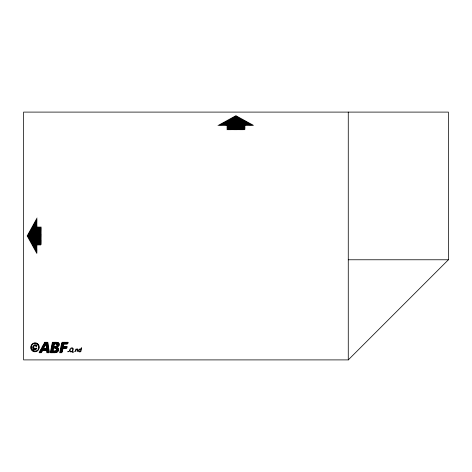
<?xml version="1.0" encoding="UTF-8"?>
<svg xmlns="http://www.w3.org/2000/svg" width="472" height="472" viewBox="0 0 472 472"><rect width="100%" height="100%" fill="white"/><g stroke="black" fill="none" stroke-linecap="round" stroke-linejoin="round"><path stroke-width="0.71" d="M27.14 236L37.052 217.999M27.47 236.602L37.052 219.203M27.801 237.198L37.052 220.4M28.131 237.799L37.052 221.598M28.462 238.401L37.052 222.802M28.792 238.997L37.052 223.999M29.122 239.599L37.052 225.197M29.453 240.201L37.052 226.401M29.783 240.803L37.382 227.002M30.114 241.398L38.043 227.002M30.444 242L38.704 227.002M30.774 242.602L39.365 227.002M31.105 243.198L40.026 227.002M31.435 243.8L40.686 227.002M31.766 244.402L41.3 227.085M32.096 244.997L41.3 228.283M32.426 245.599L41.3 229.486M32.757 246.201L41.3 230.684M33.087 246.797L41.3 231.888M33.418 247.399L41.3 233.085M33.748 248.001L41.3 234.283M34.078 248.602L41.3 235.487M34.409 249.198L41.3 236.684M34.739 249.8L37.052 245.599M37.382 244.997L41.3 237.888M35.07 250.402L37.052 246.797M38.043 244.997L41.3 239.086M35.4 250.998L37.052 248.001M38.704 244.997L41.3 240.283M35.73 251.6L37.052 249.198M39.365 244.997L41.3 241.487M36.061 252.201L37.052 250.402M40.026 244.997L41.3 242.685M36.391 252.797L37.052 251.6M40.686 244.997L41.3 243.888M36.722 253.399L37.052 252.797M81.09 348.218L81.674 347.61M72.629 348.867L73.066 348.413M79.178 351.935L79.567 351.534M76.222 349.469L76.564 349.121M38.25 345.905L38.84 345.303M33.642 343.893L34.704 342.814M70.245 351.835L70.635 351.439M76.948 349.357L77.396 348.902M35.093 343.628L35.843 342.873M59.643 352.82L62.888 349.557M51.188 352.82L53.129 350.879M71.98 348.295L72.381 347.893M31.335 344.979L32.999 343.321M30.892 346.023L34.008 342.914M30.739 346.778L31.884 345.64M34.45 343.675L35.306 342.819M30.751 347.97L31.476 347.25M30.851 348.472L31.512 347.811M32.774 346.548L34.568 344.755M35.642 343.681L36.309 343.02M30.981 348.938L31.618 348.312M32.692 347.233L35.158 344.767M36.108 343.822L36.745 343.179M31.176 349.351L31.76 348.767M32.715 347.811L34.008 346.519M34.922 345.61L35.677 344.855M36.533 343.999L37.135 343.398M31.376 349.752L31.966 349.162M32.816 348.318L33.931 347.197M35.37 345.764L36.078 345.056M36.916 344.218L37.494 343.634M31.63 350.1L32.202 349.528M32.981 348.749L33.966 347.77M35.63 346.1L36.403 345.333M37.241 344.495L37.819 343.917M31.895 350.436L32.468 349.864M33.211 349.121L34.072 348.259M35.913 346.424L36.657 345.681M37.553 344.784L38.126 344.212M32.208 350.726L32.78 350.159M33.506 349.428L34.285 348.649M36.515 346.424L36.81 346.129M37.813 345.12L38.391 344.548M32.527 351.009L33.111 350.425M33.872 349.669L34.645 348.897M38.043 345.498L38.639 344.902M32.898 351.245L33.494 350.643M35.612 348.531L36.084 348.059M33.282 351.463L33.919 350.82M34.839 349.899L36.686 348.059M38.379 346.365L39.017 345.728M33.718 351.622L34.385 350.956M35.524 349.823L36.828 348.519M38.468 346.879L39.146 346.2M34.179 351.764L34.934 351.009M38.497 347.451L39.235 346.713M34.727 351.823L35.589 350.956M38.433 348.118L39.282 347.268M35.335 351.811L36.509 350.637M38.108 349.044L39.235 347.917M44.191 342.967L44.958 342.2M36.067 351.681L39.087 348.666M43.465 344.289L45.56 342.2M37.135 351.221L38.657 349.699M42.745 345.616L46.162 342.2M42.02 346.938L46.763 342.2M41.3 348.259L47.365 342.2M40.58 349.587L47.873 342.294M39.854 350.908L45.33 345.439M45.973 344.79L47.949 342.819M39.135 352.23L44.704 346.66M46.032 345.333L48.026 343.345M39.146 352.82L44.085 347.888M46.097 345.876L48.109 343.87M39.748 352.82L44.02 348.554M46.156 346.418L48.185 344.389M40.35 352.82L44.622 348.554M46.215 346.961L48.262 344.914M40.952 352.82L42.22 351.551M43.218 350.554L45.224 348.554M46.274 347.504L48.339 345.439M43.819 350.554L45.825 348.554M46.333 348.047L48.415 345.964M44.421 350.554L48.498 346.489M52.191 342.796L52.787 342.2M45.023 350.554L48.575 347.008M52.044 343.545L53.389 342.2M45.625 350.554L48.651 347.534M51.896 344.294L53.991 342.2M46.232 350.554L48.728 348.059M51.749 345.044L54.593 342.2M46.604 350.779L48.805 348.584M51.601 345.787L55.194 342.2M46.669 351.321L48.887 349.103M51.454 346.536L55.796 342.2M46.728 351.864L48.964 349.628M51.306 347.286L54.439 344.159M54.581 344.017L56.38 342.218M46.787 352.401L49.041 350.153M51.159 348.035L54.304 344.896M55.183 344.017L56.959 342.247M46.976 352.82L49.117 350.678M51.011 348.784L54.162 345.64M55.767 344.035L57.495 342.312M47.578 352.82L49.194 351.203M50.864 349.534L54.02 346.383M56.251 344.153L57.967 342.442M48.179 352.82L49.277 351.723M50.716 350.283L54.551 346.454M56.587 344.418L58.363 342.648M48.781 352.82L49.354 352.248M50.569 351.032L55.183 346.418M56.782 344.826L58.705 342.902M50.421 351.782L53.566 348.637M54.009 348.2L55.956 346.253M56.746 345.463L58.982 343.232M50.274 352.531L53.419 349.386M54.61 348.2L59.189 343.628M50.587 352.82L53.277 350.136M55.177 348.236L59.33 344.088M55.661 348.354L59.383 344.637M51.79 352.82L53.737 350.879M55.997 348.619L59.271 345.351M61.566 343.055L62.422 342.2M52.392 352.82L54.345 350.873M56.186 349.032L57.649 347.569M61.419 343.805L63.024 342.2M52.994 352.82L55.029 350.79M56.18 349.64L57.985 347.834M61.271 344.554L63.626 342.2M53.601 352.82L58.298 348.124M61.124 345.303L64.227 342.2M54.203 352.82L58.522 348.501M60.976 346.053L64.829 342.2M54.829 352.796L58.67 348.956M60.829 346.802L65.431 342.2M55.472 352.755L58.752 349.481M60.681 347.551L63.909 344.324M64.062 344.171L66.033 342.2M56.186 352.643L58.681 350.153M60.534 348.301L63.767 345.067M64.664 344.171L66.635 342.2M57.218 352.212L58.274 351.156M60.386 349.05L63.626 345.811M65.266 344.171L67.242 342.2M60.239 349.793L63.572 346.466M65.868 344.171L67.844 342.2M60.091 350.543L64.174 346.466M66.469 344.171L68.251 342.395M59.944 351.292L64.776 346.466M67.071 344.171L68.104 343.144M59.796 352.041L63.03 348.808M63.39 348.454L65.378 346.466M63.991 348.454L65.98 346.466M60.221 352.82L62.746 350.301M64.593 348.454L66.581 346.466M60.823 352.82L62.599 351.044M65.195 348.454L67.183 346.466M61.425 352.82L62.457 351.793M65.797 348.454L67.171 347.085M66.399 348.454L67.024 347.829M69.821 349.245L71.148 347.923M67.838 351.835C69.874 351.262 66.593 352.153 68.458 351.28M69.596 350.077L70.405 349.268M71.325 348.342L71.85 347.823M69.661 351.215L70.151 350.72M72.393 348.483L72.782 348.094M69.891 351.587L70.299 351.18M72.664 349.41L73.219 348.861M70.723 351.959L71.178 351.498M72.558 350.124L73.243 349.439M71.343 351.935L73.119 350.165M72.027 351.852L72.381 351.504M72.346 352.142L72.712 351.776M75.603 350.088L76.169 349.528M75.449 350.843L76.169 350.124M75.296 351.599L75.945 350.956M77.402 349.492L77.803 349.097M77.438 350.065L77.98 349.516M77.284 350.814L77.933 350.165M77.137 351.563L77.78 350.92M78.83 349.876L79.774 348.932M78.612 350.69L79.337 349.97M79.957 349.345L80.376 348.932M78.623 351.28L79.143 350.761M80.942 348.967L81.585 348.324M78.812 351.699L79.207 351.304M80.759 349.746L81.432 349.079M80.594 350.513L81.284 349.829M348.271 359.9L448.4 259.771L448.4 112.1L23.6 112.1L23.6 359.9L348.271 359.9L348.271 112.1M80.464 349.445L80.759 349.15M79.797 351.911L81.131 350.584M34.308 349.829L35.247 348.902M73.473 352.212L74.405 351.304M80.423 351.882L80.983 351.333M69.561 350.708L70.157 350.13M30.698 347.421L31.535 346.607M72.712 352.372L73.107 351.994M75.756 349.339L76.169 348.938M217.999 125.552L236 115.64M219.203 125.552L236.602 115.97M220.4 125.552L237.198 116.301M221.598 125.552L237.799 116.631M222.802 125.552L238.401 116.962M223.999 125.552L238.997 117.292M225.197 125.552L239.599 117.622M226.401 125.552L240.201 117.953M227.002 125.882L240.803 118.283M227.002 126.543L241.398 118.614M227.002 127.204L242 118.944M227.002 127.865L242.602 119.274M227.002 128.526L243.198 119.605M227.002 129.186L243.8 119.935M227.085 129.8L244.402 120.266M228.283 129.8L244.997 120.596M229.486 129.8L245.599 120.926M230.684 129.8L246.201 121.257M231.888 129.8L246.803 121.587M233.085 129.8L247.399 121.918M234.283 129.8L248.001 122.248M235.487 129.8L248.602 122.578M236.684 129.8L249.198 122.909M237.888 129.8L244.997 125.882M245.599 125.552L249.8 123.239M239.086 129.8L244.997 126.543M246.803 125.552L250.402 123.57M240.283 129.8L244.997 127.204M248.001 125.552L250.998 123.9M241.487 129.8L244.997 127.865M249.198 125.552L251.6 124.23M242.685 129.8L244.997 128.526M250.402 125.552L252.201 124.561M243.888 129.8L244.997 129.186M251.6 125.552L252.797 124.891M252.797 125.552L253.399 125.222M348.271 259.771L448.4 259.771"/></g></svg>
